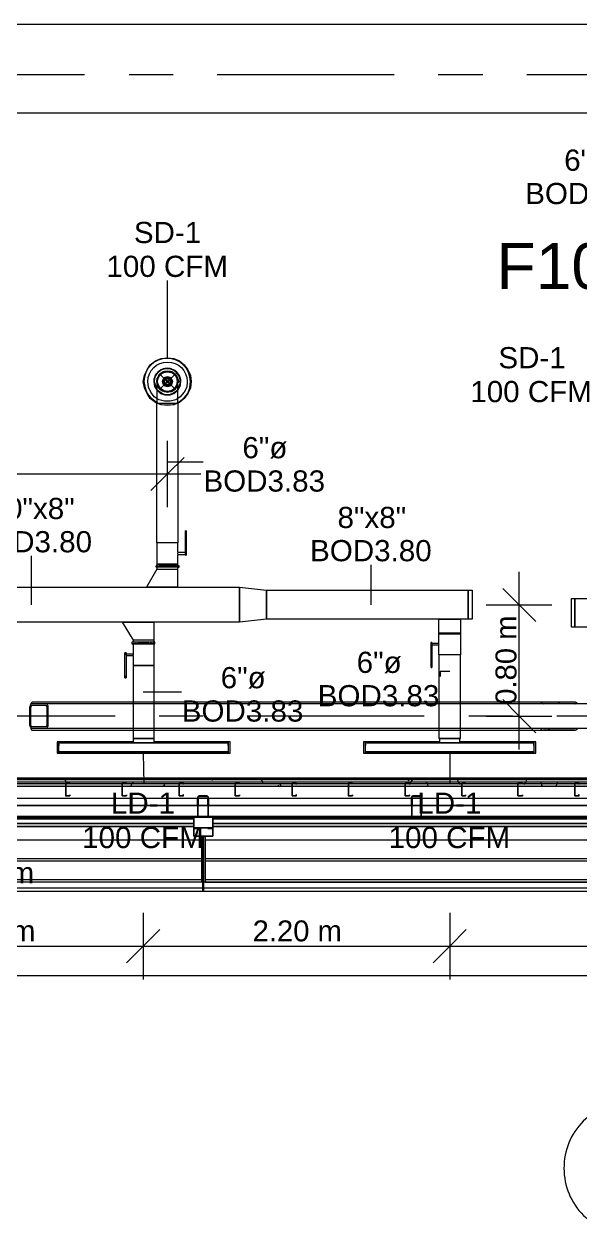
# Model space of a CAD drawing. Header units: metres. Extents: x -2 to 237, y -8 to 52.
# Drawn here: x 35.71 to 39.69, y 5.48 to 14.16 of the extents above; entities that cross this region are included whole.
import ezdxf

# ---------------------------------------------------------------- set-up
doc = ezdxf.new("R2010")
doc.units = ezdxf.units.M
doc.layers.add('HVAC - Ductos', color=5, linetype='Continuous', lineweight=0)
doc.layers.add('PDF_Text', color=7, linetype='Continuous', lineweight=0)
doc.layers.add('PDF_Geometry', color=7, linetype='Continuous', lineweight=0, true_color=0xaaaaaa)
doc.layers.add('PDF_Solid Fills', color=7, linetype='Continuous', lineweight=0, true_color=0xffffff)
doc.styles.add('PDF Arial-BoldMT-Identity-H', font='arial.ttf')
doc.styles.add('PDF Helvetica', font='')
doc.styles.get('PDF Helvetica').set_extended_font_data('Helvetica')

msp = doc.modelspace()

# ---------------------------------------------------------------- hatches: boundary and pattern name
at = {"layer": 'PDF_Solid Fills', "lineweight": 0, "transparency": 33554559}
h = msp.add_hatch(color=256, dxfattribs=at)
h.paths.add_polyline_path([(39.4151, 9.1151), (39.4197, 9.1105), (39.4334, 9.1059), (39.6625, 9.1013), (39.6625, 9.1059), (39.6717, 9.1105), (39.6763, 9.1151)])
h.paths.add_polyline_path([(39.6763, 9.2983), (39.6717, 9.3029), (39.4197, 9.3029), (39.4151, 9.2983), (39.4106, 9.2938), (39.6763, 9.2892)])
h = msp.add_hatch(color=256, dxfattribs=at)
h.paths.add_polyline_path([(12.8691, 8.6982), (12.8691, 8.7165), (12.4614, 8.7165), (12.4614, 8.6982)])
h.paths.add_polyline_path([(58.328, 8.6982), (60.1333, 8.6982), (60.1333, 8.7165), (58.328, 8.7165)])
h.paths.add_polyline_path([(58.3235, 8.6982), (58.3235, 8.7165), (57.5171, 8.7165), (57.5171, 8.6982)])
h.paths.add_polyline_path([(57.5125, 8.6982), (57.5125, 8.7165), (55.4875, 8.7165), (55.4875, 8.6982)])
h.paths.add_polyline_path([(55.4829, 8.6982), (55.4829, 8.7165), (53.4578, 8.7165), (53.4578, 8.6982)])
h.paths.add_polyline_path([(53.4532, 8.6982), (53.4532, 8.7165), (52.6469, 8.7165), (52.6469, 8.6982)])
h.paths.add_polyline_path([(52.6423, 8.6982), (52.6423, 8.7165), (50.6171, 8.7165), (50.6171, 8.6982)])
h.paths.add_polyline_path([(50.6126, 8.6982), (50.6126, 8.7165), (48.5875, 8.7165), (48.5875, 8.6982)])
h.paths.add_polyline_path([(48.583, 8.6982), (48.583, 8.7165), (47.7766, 8.7165), (47.7766, 8.6982)])
h.paths.add_polyline_path([(47.772, 8.6982), (47.772, 8.7165), (45.7469, 8.7165), (45.7469, 8.6982)])
h.paths.add_polyline_path([(45.7423, 8.6982), (45.7423, 8.7165), (42.9063, 8.7165), (42.9063, 8.6982)])
h.paths.add_polyline_path([(42.9017, 8.6982), (42.9017, 8.7165), (40.8767, 8.7165), (40.8767, 8.6982)])
h.paths.add_polyline_path([(40.8721, 8.6982), (40.8721, 8.7165), (38.0361, 8.7165), (38.0361, 8.6982)])
h.paths.add_polyline_path([(38.0315, 8.6982), (38.0315, 8.7165), (36.0064, 8.7165), (36.0064, 8.6982)])
h.paths.add_polyline_path([(36.0018, 8.6982), (36.0018, 8.7165), (35.1954, 8.7165), (35.1954, 8.6982)])
h.paths.add_polyline_path([(35.1908, 8.6982), (35.1908, 8.7165), (33.1658, 8.7165), (33.1658, 8.6982)])
h.paths.add_polyline_path([(33.1612, 8.6982), (33.1612, 8.7165), (31.1361, 8.7165), (31.1361, 8.6982)])
h.paths.add_polyline_path([(31.1315, 8.6982), (31.1315, 8.7165), (30.3252, 8.7165), (30.3252, 8.6982)])
h.paths.add_polyline_path([(30.3206, 8.6982), (30.3206, 8.7165), (28.2955, 8.7165), (28.2955, 8.6982)])
h.paths.add_polyline_path([(28.2909, 8.6982), (28.2909, 8.7165), (26.2659, 8.7165), (26.2659, 8.6982)])
h.paths.add_polyline_path([(26.2613, 8.6982), (26.2613, 8.7165), (25.4549, 8.7165), (25.4549, 8.6982)])
h.paths.add_polyline_path([(25.4503, 8.6982), (25.4503, 8.7165), (23.4252, 8.7165), (23.4252, 8.6982)])
h.paths.add_polyline_path([(23.4206, 8.6982), (23.4206, 8.7165), (20.5846, 8.7165), (20.5846, 8.6982)])
h.paths.add_polyline_path([(20.58, 8.6982), (20.58, 8.7165), (18.555, 8.7165), (18.555, 8.6982)])
h.paths.add_polyline_path([(18.5504, 8.6982), (18.5504, 8.7165), (15.7143, 8.7165), (15.7143, 8.6982)])
h.paths.add_polyline_path([(15.7097, 8.6982), (15.7097, 8.7165), (13.6846, 8.7165), (13.6846, 8.6982)])
h.paths.add_polyline_path([(13.6801, 8.6982), (13.6801, 8.7165), (12.8737, 8.7165), (12.8737, 8.6982)])
h = msp.add_hatch(color=256, dxfattribs=at)
h.paths.add_polyline_path([(37.0235, 8.4783), (37.0235, 8.4828), (36.9548, 8.4828), (37.0229, 8.4783)])
h.paths.add_polyline_path([(37.0281, 8.6203), (37.0235, 8.6203), (37.0235, 8.4828), (37.0281, 8.6196)])
h.paths.add_polyline_path([(37.0189, 8.6249), (37.0189, 8.6295), (36.9593, 8.6295)])
h.paths.add_polyline_path([(36.9548, 8.6203), (36.9502, 8.6203), (36.9502, 8.4874)])
h = msp.add_hatch(color=256, dxfattribs=at)
h.paths.add_polyline_path([(38.5583, 8.4828), (38.5538, 8.4828), (38.5583, 8.4783), (38.5583, 8.4783)])
h.paths.add_polyline_path([(38.4896, 8.6203), (38.485, 8.6203), (38.485, 8.4783), (38.4856, 8.4783), (38.5492, 8.4828), (38.4896, 8.4828)])
h.paths.add_polyline_path([(38.5583, 8.6203), (38.5538, 8.6203), (38.5538, 8.4874), (38.5583, 8.6197)])
h.paths.add_polyline_path([(38.4896, 8.6249), (38.4896, 8.6295), (38.485, 8.6295)])
h.paths.add_polyline_path([(38.5492, 8.6249), (38.5492, 8.6295), (38.4942, 8.6295)])

# ---------------------------------------------------------------- linework, layer by layer
at = {"layer": 'HVAC - Ductos', "lineweight": 0}
for points in [[(31.2644, 14.164), (39.855, 14.164), (39.855, 13.5272), (31.2644, 13.5272)], [(36.6661, 11.6304), (36.657, 11.6029), (36.6616, 11.6212), (36.6707, 11.6396), (36.6799, 11.6533), (36.6982, 11.667), (36.7165, 11.6762), (36.7348, 11.6762), (36.7074, 11.6716), (36.7348, 11.6762), (36.7578, 11.6716), (36.7348, 11.6762), (36.7074, 11.6716), (36.6799, 11.6533)], [(36.799, 11.5754), (36.7852, 11.5526), (36.7624, 11.5342), (36.7348, 11.5296), (36.7074, 11.5342), (36.6844, 11.5526), (36.6707, 11.5754), (36.6616, 11.6029), (36.6707, 11.6304), (36.6844, 11.6533), (36.7074, 11.667), (36.7348, 11.6716), (36.7624, 11.667), (36.7852, 11.6533), (36.799, 11.6304), (36.8036, 11.6029)], [(36.7165, 11.6304), (36.7028, 11.6166), (36.6982, 11.6029), (36.7028, 11.6166), (36.7165, 11.6304), (36.7348, 11.635), (36.7532, 11.6304), (36.7669, 11.6166), (36.7715, 11.6029), (36.7669, 11.5846), (36.7532, 11.5708), (36.7348, 11.5662), (36.7165, 11.5708), (36.7028, 11.5846), (36.6982, 11.6029), (36.7028, 11.5846), (36.7165, 11.5708), (36.7348, 11.5662), (36.7532, 11.5708), (36.7624, 11.5846), (36.7669, 11.6029), (36.7624, 11.6166), (36.7532, 11.6304), (36.7348, 11.635)], [(36.6386, 11.6029), (36.6432, 11.5662), (36.657, 11.5434), (36.6432, 11.5662)], [(36.657, 11.6029), (36.657, 11.5984)], [(36.6616, 11.5388), (36.689, 11.5204), (36.7165, 11.5067), (36.7486, 11.5067), (36.7806, 11.5204), (36.8082, 11.5388), (36.7806, 11.5159), (36.7532, 11.5067), (36.7165, 11.5067), (36.6844, 11.5159), (36.6616, 11.5388), (36.657, 11.5434), (36.6616, 11.5388), (36.657, 11.548)], [(36.8082, 11.548), (36.8082, 11.5388), (36.7806, 11.5204), (36.7486, 11.5067), (36.7165, 11.5067), (36.689, 11.5204), (36.6616, 11.5388), (36.6844, 11.5159), (36.7165, 11.5067), (36.7532, 11.5067), (36.7806, 11.5159), (36.8082, 11.5388), (36.8082, 11.5434), (36.8082, 11.5388)], [(36.7257, 11.6258), (36.7165, 11.6166), (36.7074, 11.6029), (36.712, 11.6166), (36.7257, 11.6258), (36.744, 11.6258), (36.7532, 11.6166), (36.7624, 11.6029), (36.7532, 11.5846), (36.744, 11.5754), (36.7257, 11.5754), (36.712, 11.5846), (36.7074, 11.6029), (36.7165, 11.5846), (36.7257, 11.5754), (36.744, 11.5754), (36.7532, 11.5846), (36.7578, 11.6029), (36.7532, 11.6166), (36.744, 11.6258)], [(36.7486, 11.5846), (36.7348, 11.58), (36.7211, 11.5846), (36.712, 11.6029), (36.7211, 11.6166), (36.7348, 11.6212), (36.7486, 11.6166), (36.7532, 11.6029)], [(36.7303, 11.6075), (36.7303, 11.6029), (36.7303, 11.6075), (36.7394, 11.6075), (36.7394, 11.6029), (36.7348, 11.6075)], [(36.7348, 11.5984), (36.7394, 11.6029), (36.7394, 11.5938), (36.7303, 11.5938), (36.7303, 11.6029), (36.7303, 11.5984)], [(34.8655, 10.1276), (37.2526, 10.1276), (37.2526, 9.8756), (34.8655, 9.8756)], [(37.445, 9.8986), (37.2526, 9.8756), (37.2526, 10.1276), (37.445, 10.1047)], [(37.445, 10.1047), (38.8928, 10.1047), (38.8928, 9.8986), (37.445, 9.8986)], [(38.9203, 10.1047), (38.9203, 9.8986), (38.8928, 9.8986), (38.8928, 10.1047)], [(39.635, 9.839), (39.635, 10.0452), (39.6579, 10.0452), (39.6579, 9.839)], [(43.0667, 9.839), (39.6579, 9.839), (39.6579, 10.0452), (43.0667, 10.0452)], [(38.8378, 9.7932), (38.8332, 9.7932), (38.8241, 9.7932), (38.8149, 9.7932), (38.7965, 9.7932), (38.7783, 9.7932), (38.7599, 9.7932), (38.7416, 9.7932), (38.7233, 9.7932), (38.7049, 9.7932), (38.6958, 9.7932), (38.6866, 9.7932), (38.6821, 9.7932), (38.6866, 9.7932), (38.6821, 9.7932), (38.6866, 9.7932), (38.6958, 9.7932), (38.7049, 9.7932), (38.7233, 9.7932), (38.7416, 9.7932), (38.7599, 9.7932), (38.7783, 9.7932), (38.7965, 9.7932), (38.8149, 9.7932), (38.8241, 9.7932), (38.8332, 9.7932)], [(36.4783, 9.7199), (36.4829, 9.7199), (36.492, 9.7199), (36.5057, 9.7199), (36.5195, 9.7199), (36.5424, 9.7199), (36.5607, 9.7199), (36.5837, 9.7199), (36.6019, 9.7199), (36.6203, 9.7199), (36.6341, 9.7199), (36.6432, 9.7199), (36.6341, 9.7199), (36.6203, 9.7199), (36.6019, 9.7199), (36.5837, 9.7199), (36.5607, 9.7199), (36.5424, 9.7199), (36.5195, 9.7199), (36.5057, 9.7199), (36.492, 9.7199), (36.4829, 9.7199)], [(36.6386, 9.7199), (36.6341, 9.7199), (36.6295, 9.7199), (36.6157, 9.7199), (36.6019, 9.7199), (36.5837, 9.7199), (36.5607, 9.7199), (36.5424, 9.7199), (36.5241, 9.7199), (36.5103, 9.7199), (36.4966, 9.7199), (36.4875, 9.7199), (36.4966, 9.7199), (36.5103, 9.7199), (36.5241, 9.7199), (36.5424, 9.7199), (36.5607, 9.7199), (36.5837, 9.7199), (36.6019, 9.7199), (36.6157, 9.7199), (36.6295, 9.7199), (36.6341, 9.7199), (36.6386, 9.7199), (36.6341, 9.7199), (36.6295, 9.7199), (36.6157, 9.7199), (36.6019, 9.7199), (36.5837, 9.7199), (36.5607, 9.7199), (36.5424, 9.7199), (36.5241, 9.7199), (36.5103, 9.7199), (36.4966, 9.7199), (36.4875, 9.7199), (36.4966, 9.7199), (36.5103, 9.7199), (36.5241, 9.7199), (36.5424, 9.7199), (36.5607, 9.7199), (36.5837, 9.7199), (36.6019, 9.7199), (36.6157, 9.7199), (36.6295, 9.7199), (36.6341, 9.7199)], [(36.6386, 9.7199), (36.6341, 9.7199), (36.6295, 9.7199), (36.6157, 9.7199), (36.6019, 9.7199), (36.5837, 9.7199), (36.5607, 9.7199), (36.5424, 9.7199), (36.5241, 9.7199), (36.5103, 9.7199), (36.4966, 9.7199), (36.4875, 9.7199), (36.4966, 9.7199), (36.5103, 9.7199), (36.5241, 9.7199), (36.5424, 9.7199), (36.5607, 9.7199), (36.5837, 9.7199), (36.6019, 9.7199), (36.6157, 9.7199), (36.6295, 9.7199), (36.6341, 9.7199)], [(36.4875, 9.0097), (36.492, 9.0097), (36.4966, 9.0097), (36.5103, 9.0097), (36.5241, 9.0097), (36.5424, 9.0097), (36.5607, 9.0097), (36.5837, 9.0097), (36.5974, 9.0097), (36.6157, 9.0097), (36.6249, 9.0097), (36.6341, 9.0097), (36.6386, 9.0097), (36.6386, 9.0418), (36.6341, 9.0418), (36.6249, 9.0418), (36.6157, 9.0418), (36.5974, 9.0418), (36.5837, 9.0418), (36.5607, 9.0418), (36.5424, 9.0418), (36.5241, 9.0418), (36.5103, 9.0418), (36.4966, 9.0418), (36.492, 9.0418), (36.4875, 9.0418), (36.4966, 9.0418), (36.5103, 9.0418), (36.5241, 9.0418), (36.5424, 9.0418), (36.5607, 9.0418), (36.5837, 9.0418), (36.6019, 9.0418), (36.6157, 9.0418), (36.6295, 9.0418), (36.6341, 9.0418), (36.6386, 9.0418), (36.6386, 9.5641), (36.6341, 9.5641), (36.6295, 9.5641), (36.6157, 9.5641), (36.6019, 9.5641), (36.5837, 9.5641), (36.5607, 9.5641), (36.5424, 9.5641), (36.5241, 9.5641), (36.5103, 9.5641), (36.4966, 9.5641), (36.4875, 9.5641), (36.4875, 9.0418)], [(38.6866, 9.0097), (38.6958, 9.0097), (38.7049, 9.0097), (38.7233, 9.0097), (38.7416, 9.0097), (38.7599, 9.0097), (38.7783, 9.0097), (38.7965, 9.0097), (38.8149, 9.0097), (38.8241, 9.0097), (38.8332, 9.0097), (38.8332, 9.0418), (38.8241, 9.0418), (38.8149, 9.0418), (38.7965, 9.0418), (38.7783, 9.0418), (38.7599, 9.0418), (38.7416, 9.0418), (38.7233, 9.0418), (38.7049, 9.0418), (38.6958, 9.0418), (38.6866, 9.0418)], [(35.9422, 8.9364), (35.956, 8.9364), (35.956, 9.0189), (35.9422, 9.0189)], [(35.956, 9.0097), (37.1701, 9.0097), (35.956, 9.0097), (37.1701, 9.0097), (37.1701, 8.9456), (35.956, 8.9456)], [(35.956, 9.0006), (35.956, 8.996), (35.956, 8.9914), (35.956, 8.996)], [(37.1839, 8.9364), (37.1839, 9.0189), (37.1701, 9.0189), (37.1701, 8.9364)], [(37.1701, 8.9914), (37.1701, 8.996), (37.1701, 9.0006), (37.1701, 8.996)], [(38.1414, 8.9364), (38.1551, 8.9364), (38.1551, 9.0189), (38.1414, 9.0189)], [(38.1551, 9.0097), (39.3647, 9.0097), (38.1551, 9.0097), (39.3647, 9.0097), (39.3647, 8.9456), (38.1551, 8.9456)], [(38.1551, 9.0006), (38.1551, 8.996), (38.1551, 8.9914), (38.1551, 8.996)], [(39.3784, 8.9364), (39.3784, 9.0189), (39.3647, 9.0189), (39.3647, 8.9364)], [(39.3647, 8.9914), (39.3647, 8.996), (39.3647, 9.0006), (39.3647, 8.996)]]:
    msp.add_lwpolyline(points, close=True, dxfattribs=at)
for points in [[(36.7348, 11.7724), (36.7348, 12.3268)], [(36.657, 11.5984), (36.657, 11.5938), (36.657, 11.5754), (36.657, 11.548), (36.657, 11.5113), (36.657, 11.4655), (36.657, 11.4472), (36.6478, 11.4518), (36.6111, 11.4792), (36.5883, 11.5159), (36.5699, 11.5571), (36.5607, 11.6029), (36.5699, 11.6442), (36.5883, 11.6854), (36.6111, 11.7221), (36.6478, 11.7495), (36.689, 11.7679), (36.7348, 11.7724), (36.7806, 11.7679), (36.8219, 11.7495), (36.854, 11.7221), (36.8814, 11.6854), (36.8998, 11.6442), (36.9044, 11.6029), (36.8998, 11.5571), (36.8814, 11.5159), (36.854, 11.4792), (36.8219, 11.4518), (36.8082, 11.4472), (36.8082, 11.493), (36.8082, 11.5342), (36.8082, 11.5662), (36.8082, 11.5892), (36.8082, 11.5984)], [(36.8082, 11.5984), (36.8036, 11.5708), (36.8082, 11.6029), (36.8036, 11.6212), (36.799, 11.6396), (36.7852, 11.6533), (36.7715, 11.667), (36.7532, 11.6716), (36.7348, 11.6762), (36.7165, 11.6716), (36.6982, 11.667), (36.6844, 11.6533), (36.6707, 11.6396), (36.6616, 11.6212), (36.6616, 11.6029), (36.6616, 11.58), (36.6707, 11.5662), (36.6844, 11.548), (36.7028, 11.5342), (36.7074, 11.5296), (36.6799, 11.548), (36.6661, 11.5708), (36.657, 11.5984)], [(36.799, 11.5708), (36.7852, 11.548), (36.7669, 11.5342), (36.7624, 11.5296), (36.7898, 11.548), (36.7624, 11.5296), (36.7348, 11.525), (36.7074, 11.5296), (36.6799, 11.548), (36.6661, 11.5708), (36.657, 11.6029), (36.6616, 11.6258), (36.6661, 11.6304), (36.6844, 11.6533), (36.7028, 11.667)], [(36.8036, 11.635), (36.7898, 11.6533), (36.7669, 11.6716), (36.7624, 11.6716), (36.7348, 11.6762), (36.7532, 11.6762), (36.7715, 11.667), (36.7898, 11.6533), (36.799, 11.6396), (36.8082, 11.6212), (36.8082, 11.6029), (36.8036, 11.58), (36.799, 11.5662), (36.7852, 11.548), (36.7715, 11.5388), (36.7532, 11.5296), (36.7348, 11.5296), (36.7165, 11.5296), (36.6982, 11.5388), (36.6844, 11.548), (36.6661, 11.5708), (36.6616, 11.5754)], [(36.6661, 11.6304), (36.6616, 11.6258), (36.6661, 11.6304), (36.6707, 11.6396), (36.6799, 11.6533), (36.6982, 11.667), (36.7028, 11.6716), (36.7074, 11.6716), (36.7165, 11.6762), (36.7348, 11.6762), (36.7532, 11.6762), (36.7624, 11.6716), (36.7669, 11.6716)], [(36.7074, 11.6716), (36.7028, 11.6716), (36.6799, 11.6533), (36.6661, 11.6304)], [(36.6707, 11.6396), (36.6707, 11.6396)], [(36.7028, 11.6716), (36.7074, 11.6716)], [(36.8036, 11.6304), (36.7898, 11.6533), (36.7624, 11.6716)], [(36.7624, 11.6716), (36.7669, 11.6716), (36.7715, 11.667), (36.7898, 11.6533), (36.799, 11.6396), (36.8036, 11.6304)], [(36.7669, 11.667), (36.7852, 11.6533), (36.799, 11.635)], [(36.7715, 11.667), (36.7715, 11.667)], [(36.799, 11.6396), (36.799, 11.6396)], [(36.8036, 11.6258), (36.8036, 11.6304), (36.8036, 11.635), (36.8036, 11.6304), (36.8036, 11.6258), (36.8082, 11.6212), (36.8128, 11.6029), (36.8082, 11.5938)], [(36.6616, 11.6258), (36.6616, 11.6212), (36.657, 11.6029), (36.657, 11.5938)], [(36.657, 11.5938), (36.6616, 11.58), (36.6707, 11.5617), (36.6799, 11.548), (36.6982, 11.5342), (36.7165, 11.5296), (36.7348, 11.525), (36.7532, 11.5296), (36.7715, 11.5342), (36.7898, 11.548), (36.799, 11.5617), (36.8082, 11.58), (36.8082, 11.5938)], [(36.6661, 11.5754), (36.6616, 11.6029), (36.6661, 11.6258)], [(36.6661, 11.6304), (36.6661, 11.6304)], [(36.6661, 11.5708), (36.6661, 11.5708)], [(36.8036, 11.6258), (36.8082, 11.6029), (36.8036, 11.6304), (36.8036, 11.6258), (36.8082, 11.6029), (36.8036, 11.5754), (36.8036, 11.5708), (36.7898, 11.548), (36.8036, 11.5708)], [(36.8036, 11.5708), (36.8036, 11.5708)], [(36.8082, 11.5984), (36.8082, 11.6029), (36.8082, 11.5984)], [(36.8082, 11.4792), (36.7944, 11.47), (36.7532, 11.4609), (36.712, 11.4609), (36.6753, 11.47), (36.657, 11.4792)], [(36.7578, 11.5342), (36.7348, 11.5296), (36.7074, 11.5342)], [(36.7074, 11.5296), (36.7074, 11.5296)], [(36.7624, 11.5296), (36.7348, 11.525), (36.7074, 11.5296)], [(36.7624, 11.5296), (36.7624, 11.5296)], [(36.657, 11.4518), (36.689, 11.438), (36.7348, 11.4334), (36.7761, 11.438), (36.8082, 11.4518)], [(36.8082, 11.4472), (36.7806, 11.4334), (36.7348, 11.4288), (36.689, 11.4334), (36.657, 11.4472)], [(36.8631, 10.375), (36.8082, 10.375), (36.8082, 10.4438), (36.799, 10.4438), (36.7898, 10.4438), (36.7715, 10.4438), (36.7532, 10.4438), (36.7348, 10.4438), (36.7165, 10.4438), (36.6982, 10.4438), (36.6799, 10.4438), (36.6707, 10.4438), (36.6616, 10.4438), (36.657, 10.4438), (36.657, 11.4472), (36.6616, 11.4472), (36.6707, 11.4472), (36.6799, 11.4472), (36.6982, 11.4472), (36.7165, 11.4472), (36.7348, 11.4472), (36.7532, 11.4472), (36.7715, 11.4472), (36.7898, 11.4472), (36.799, 11.4472), (36.8082, 11.4472), (36.8082, 10.4438), (36.799, 10.4438), (36.7898, 10.4438), (36.7715, 10.4438), (36.7532, 10.4438), (36.7348, 10.4438), (36.7165, 10.4438), (36.6982, 10.4438), (36.6799, 10.4438), (36.6707, 10.4438), (36.6616, 10.4438), (36.657, 10.4438), (36.657, 10.2925), (36.6616, 10.2925), (36.6707, 10.2925), (36.6799, 10.2925), (36.6982, 10.2925), (36.7165, 10.2925), (36.7348, 10.2925), (36.7532, 10.2925), (36.7715, 10.2925), (36.7898, 10.2925), (36.799, 10.2925), (36.8082, 10.2925), (36.8082, 10.3613), (36.8631, 10.3613), (36.8631, 10.3659), (36.8631, 10.3613), (36.8631, 10.3568), (36.8631, 10.3613), (36.8631, 10.3659), (36.8631, 10.5216), (36.8631, 10.5262), (36.8631, 10.5308), (36.8631, 10.5262), (36.8631, 10.5216)], [(36.657, 11.4472), (36.6616, 11.4472), (36.6707, 11.4472), (36.6799, 11.4472), (36.6982, 11.4472), (36.7165, 11.4472), (36.7348, 11.4472), (36.7532, 11.4472), (36.7715, 11.4472), (36.7898, 11.4472), (36.799, 11.4472), (36.8082, 11.4472)], [(36.7348, 10.7003), (36.7348, 10.9386), (36.7348, 11.1769)], [(36.854, 11.0577), (36.7348, 10.9386), (36.6157, 10.8195)], [(36.7348, 11.0256), (36.9914, 11.0256)], [(21.5238, 10.9386), (28.4101, 10.9386), (30.8566, 10.9386), (31.5026, 10.9386), (32.057, 10.9386), (36.9731, 10.9386)], [(36.8631, 10.5308), (36.8631, 10.5308)], [(36.8677, 10.5308), (36.8631, 10.5308)], [(36.8677, 10.5308), (36.8677, 10.5308)], [(36.8677, 10.5216), (36.8677, 10.5262), (36.8677, 10.5308), (36.8677, 10.5262), (36.8677, 10.5216), (36.8677, 10.3659), (36.8677, 10.3613), (36.8677, 10.3568), (36.8677, 10.3613), (36.8677, 10.3659)], [(35.759, 9.9994), (35.759, 10.3522)], [(36.8082, 10.375), (36.8082, 10.375)], [(36.8082, 10.375), (36.8082, 10.375)], [(36.8082, 10.3659), (36.8082, 10.3705)], [(36.8082, 10.3613), (36.8082, 10.3613)], [(36.8082, 10.3613), (36.8082, 10.3613)], [(36.8082, 10.3613), (36.8082, 10.3613)], [(36.8082, 10.3613), (36.8082, 10.3613)], [(36.8631, 10.3613), (36.8631, 10.3613)], [(36.8631, 10.3568), (36.8631, 10.3568)], [(36.8631, 10.3568), (36.8677, 10.3568)], [(36.8677, 10.3568), (36.8677, 10.3568)], [(36.657, 10.2559), (36.5837, 10.1276), (36.5883, 10.1276), (36.6065, 10.1276), (36.6295, 10.1276), (36.657, 10.1276), (36.7348, 10.1276), (36.7624, 10.1276), (36.7898, 10.1276), (36.8036, 10.1276), (36.8082, 10.1276), (36.8082, 10.2559)], [(36.657, 10.2697), (36.6524, 10.2697), (36.6524, 10.2788), (36.657, 10.2788), (36.6616, 10.2788), (36.6753, 10.2788), (36.6936, 10.2788), (36.712, 10.2788), (36.7348, 10.2788), (36.7578, 10.2788), (36.7761, 10.2788), (36.7944, 10.2788), (36.8036, 10.2788), (36.8128, 10.2788), (36.8173, 10.2788), (36.8128, 10.2788), (36.8082, 10.2788), (36.8082, 10.2925), (36.799, 10.2925), (36.7898, 10.2925), (36.7715, 10.2925), (36.7532, 10.2925), (36.7348, 10.2925), (36.7165, 10.2925), (36.6982, 10.2925), (36.6799, 10.2925), (36.6707, 10.2925), (36.6616, 10.2925), (36.657, 10.2925), (36.657, 10.2788), (36.6616, 10.2788), (36.6707, 10.2788)], [(36.657, 10.2788), (36.6524, 10.2788)], [(36.6707, 10.2697), (36.6616, 10.2697), (36.657, 10.2697), (36.657, 10.2559), (36.6616, 10.2559), (36.6707, 10.2559), (36.6799, 10.2559), (36.6982, 10.2559), (36.7165, 10.2559), (36.7348, 10.2559), (36.7532, 10.2559), (36.7715, 10.2559), (36.7898, 10.2559), (36.799, 10.2559), (36.8082, 10.2559), (36.8082, 10.2697), (36.8128, 10.2697), (36.8173, 10.2697), (36.8128, 10.2697), (36.8036, 10.2697), (36.7944, 10.2697), (36.7761, 10.2697), (36.7578, 10.2697), (36.7348, 10.2697), (36.712, 10.2697), (36.6936, 10.2697), (36.6753, 10.2697), (36.6616, 10.2697), (36.657, 10.2697), (36.6524, 10.2697)], [(36.7944, 10.2788), (36.7898, 10.2788), (36.7715, 10.2788), (36.7532, 10.2788), (36.7348, 10.2788), (36.7165, 10.2788), (36.6982, 10.2788), (36.6799, 10.2788), (36.6753, 10.2788)], [(36.6799, 10.2697), (36.6753, 10.2697)], [(36.7761, 10.2697), (36.7715, 10.2697), (36.7532, 10.2697), (36.7348, 10.2697), (36.7165, 10.2697), (36.6982, 10.2697), (36.6936, 10.2697)], [(36.7028, 10.2559), (36.7074, 10.2559)], [(36.7624, 10.2559), (36.7669, 10.2559)], [(36.7944, 10.2697), (36.7898, 10.2697)], [(36.8036, 10.2788), (36.799, 10.2788)], [(36.8036, 10.2697), (36.799, 10.2697)], [(36.8082, 10.2788), (36.8082, 10.2788)], [(36.8082, 10.2697), (36.8082, 10.2697)], [(36.8173, 10.2697), (36.8173, 10.2788)], [(38.1964, 9.9994), (38.1964, 10.288)], [(39.2593, 8.9639), (39.2593, 10.2376)], [(36.8082, 10.1276), (36.8036, 10.1276), (36.7898, 10.1276), (36.7624, 10.1276), (36.7348, 10.1276), (36.657, 10.1276), (36.6295, 10.1276), (36.6065, 10.1276), (36.5883, 10.1276), (36.5837, 10.1276)], [(39.1402, 10.1185), (39.2593, 9.9994), (39.3784, 9.8802)], [(39.0211, 9.9994), (39.2593, 9.9994), (39.493, 9.9994)], [(38.6317, 9.7153), (38.6317, 9.7199), (38.6317, 9.7245), (38.6821, 9.7245), (38.6821, 9.7932), (38.6821, 9.7978), (38.6821, 9.8986), (38.6866, 9.8986), (38.6958, 9.8986), (38.7049, 9.8986), (38.7233, 9.8986), (38.7416, 9.8986), (38.7599, 9.8986), (38.7783, 9.8986), (38.7965, 9.8986), (38.8149, 9.8986), (38.8241, 9.8986), (38.8332, 9.8986), (38.8378, 9.8986), (38.8378, 9.7978), (38.8332, 9.7978), (38.8241, 9.7978), (38.8149, 9.7978), (38.7965, 9.7978), (38.7783, 9.7978), (38.7599, 9.7978), (38.7416, 9.7978), (38.7233, 9.7978), (38.7049, 9.7978), (38.6958, 9.7978), (38.6866, 9.7978), (38.6821, 9.7978), (38.6866, 9.7978), (38.6821, 9.7978), (38.6866, 9.7978), (38.6958, 9.7978), (38.7049, 9.7978), (38.7233, 9.7978), (38.7416, 9.7978), (38.7599, 9.7978), (38.7783, 9.7978), (38.7965, 9.7978), (38.8149, 9.7978), (38.8241, 9.7978), (38.8332, 9.7978), (38.8378, 9.7978), (38.8332, 9.7978), (38.8378, 9.7978), (38.8378, 9.7932), (38.8332, 9.7932), (38.8378, 9.7932), (38.8378, 9.642), (38.8332, 9.642), (38.8241, 9.642), (38.8149, 9.642), (38.7965, 9.642), (38.7783, 9.642), (38.7599, 9.642), (38.7416, 9.642), (38.7233, 9.642), (38.7049, 9.642), (38.6958, 9.642), (38.6866, 9.642), (38.6821, 9.642), (38.6821, 9.0418), (38.6866, 9.0418), (38.6958, 9.0418), (38.7049, 9.0418), (38.7233, 9.0418), (38.7416, 9.0418), (38.7599, 9.0418), (38.7783, 9.0418), (38.7965, 9.0418), (38.8149, 9.0418), (38.8241, 9.0418), (38.8332, 9.0418), (38.8378, 9.0418), (38.8378, 9.642), (38.8332, 9.642), (38.8241, 9.642), (38.8149, 9.642), (38.7965, 9.642), (38.7783, 9.642), (38.7599, 9.642), (38.7416, 9.642), (38.7233, 9.642), (38.7049, 9.642), (38.6958, 9.642), (38.6866, 9.642), (38.6821, 9.642), (38.6821, 9.7107), (38.6317, 9.7107)], [(36.6386, 9.7473), (36.6386, 9.8756), (36.6341, 9.8756), (36.6157, 9.8756), (36.5928, 9.8756), (36.5607, 9.8756), (36.4875, 9.8756), (36.4554, 9.8756), (36.4325, 9.8756), (36.4141, 9.8756), (36.4095, 9.8756), (36.4875, 9.7473)], [(36.4095, 9.8756), (36.4141, 9.8756), (36.4325, 9.8756), (36.4554, 9.8756), (36.4875, 9.8756), (36.5607, 9.8756), (36.5928, 9.8756), (36.6157, 9.8756), (36.6341, 9.8756), (36.6386, 9.8756)], [(36.6295, 9.7336), (36.6341, 9.7336), (36.6386, 9.7336), (36.6386, 9.7473), (36.6341, 9.7473), (36.6295, 9.7473), (36.6157, 9.7473), (36.6019, 9.7473), (36.5837, 9.7473), (36.5607, 9.7473), (36.5424, 9.7473), (36.5241, 9.7473), (36.5103, 9.7473), (36.4966, 9.7473), (36.4875, 9.7473), (36.4875, 9.7336), (36.4829, 9.7336), (36.4783, 9.7336)], [(36.6386, 9.7336), (36.6432, 9.7336), (36.6341, 9.7336), (36.6203, 9.7336), (36.6019, 9.7336), (36.5837, 9.7336), (36.5607, 9.7336), (36.5424, 9.7336), (36.5195, 9.7336), (36.5057, 9.7336), (36.492, 9.7336), (36.4829, 9.7336), (36.4783, 9.7336), (36.4783, 9.7199)], [(36.4875, 9.7336), (36.4875, 9.7336)], [(36.492, 9.7336), (36.4966, 9.7336)], [(36.5057, 9.7336), (36.5103, 9.7336)], [(36.5195, 9.7336), (36.5241, 9.7336), (36.5424, 9.7336), (36.5607, 9.7336), (36.5837, 9.7336), (36.6019, 9.7336)], [(36.5379, 9.7473), (36.5333, 9.7473), (36.5287, 9.7473)], [(36.5928, 9.7473), (36.5883, 9.7473)], [(36.6111, 9.7336), (36.6157, 9.7336), (36.6203, 9.7336)], [(36.6432, 9.7199), (36.6432, 9.7336)], [(38.6271, 9.7291), (38.6271, 9.7291)], [(38.6317, 9.7291), (38.6271, 9.7291)], [(38.6271, 9.5641), (38.6271, 9.5595), (38.6271, 9.5549), (38.6271, 9.5503), (38.6271, 9.5549), (38.6271, 9.5595), (38.6271, 9.5641), (38.6271, 9.7153), (38.6271, 9.7199), (38.6271, 9.7245), (38.6271, 9.7291), (38.6271, 9.7245), (38.6271, 9.7199), (38.6271, 9.7153)], [(38.6317, 9.7291), (38.6317, 9.7291)], [(38.6317, 9.7199), (38.6317, 9.7245), (38.6317, 9.7291), (38.6317, 9.7245), (38.6317, 9.7199), (38.6317, 9.7153), (38.6317, 9.5641), (38.6317, 9.5595), (38.6317, 9.5549), (38.6317, 9.5503), (38.6317, 9.5549), (38.6317, 9.5595), (38.6317, 9.5641)], [(38.6317, 9.7245), (38.6317, 9.7245)], [(38.6821, 9.7245), (38.6821, 9.7245)], [(38.6821, 9.7245), (38.6821, 9.7245)], [(38.6821, 9.7245), (38.6821, 9.7245)], [(38.6821, 9.7245), (38.6821, 9.7245)], [(36.4279, 9.6557), (36.4279, 9.6557)], [(36.4371, 9.6557), (36.4279, 9.6557)], [(36.4279, 9.4908), (36.4279, 9.4862), (36.4279, 9.4816), (36.4279, 9.477), (36.4279, 9.4816), (36.4279, 9.4862), (36.4279, 9.4908), (36.4279, 9.642), (36.4279, 9.6465), (36.4279, 9.6511), (36.4279, 9.6557), (36.4279, 9.6511), (36.4279, 9.6465), (36.4279, 9.642)], [(36.4875, 9.7199), (36.4875, 9.6465), (36.4371, 9.6465), (36.4371, 9.642)], [(36.4371, 9.6374), (36.4875, 9.6374), (36.4875, 9.5641), (36.4966, 9.5641), (36.5103, 9.5641), (36.5241, 9.5641), (36.5424, 9.5641), (36.5607, 9.5641), (36.5837, 9.5641), (36.6019, 9.5641), (36.6157, 9.5641), (36.6295, 9.5641), (36.6341, 9.5641), (36.6386, 9.5641), (36.6386, 9.7199)], [(36.4371, 9.6557), (36.4371, 9.6557)], [(36.4371, 9.6465), (36.4371, 9.6511), (36.4371, 9.6557), (36.4371, 9.6511), (36.4371, 9.6465), (36.4371, 9.642), (36.4371, 9.4908), (36.4371, 9.4862), (36.4371, 9.4816), (36.4371, 9.477), (36.4371, 9.4816), (36.4371, 9.4862), (36.4371, 9.4908)], [(36.4371, 9.6465), (36.4371, 9.6465)], [(36.4875, 9.7199), (36.4875, 9.7199)], [(36.4875, 9.6465), (36.4875, 9.6465)], [(36.4875, 9.6465), (36.4875, 9.6465)], [(36.4875, 9.6465), (36.4875, 9.642)], [(36.4875, 9.6465), (36.4875, 9.6465)], [(36.4875, 9.6374), (36.4875, 9.6374)], [(36.4875, 9.6374), (36.4875, 9.6374)], [(36.6386, 9.7199), (36.6386, 9.7199)], [(38.6821, 9.7199), (38.6821, 9.7153)], [(38.6821, 9.7107), (38.6821, 9.7107)], [(38.6821, 9.7107), (38.6821, 9.7107)], [(38.6271, 9.5503), (38.6271, 9.5549), (38.6271, 9.5503)], [(38.6271, 9.5503), (38.6317, 9.5503)], [(38.6317, 9.5503), (38.6317, 9.5549), (38.6317, 9.5503)], [(36.4279, 9.477), (36.4279, 9.477)], [(36.4279, 9.477), (36.4371, 9.477)], [(36.4371, 9.477), (36.4371, 9.477)], [(38.7599, 9.5229), (38.6912, 9.5229), (38.6912, 9.4862)], [(36.5607, 9.3762), (36.8356, 9.3762)], [(39.1402, 9.3213), (39.2593, 9.2021), (39.3784, 9.0831)], [(39.0211, 9.2021), (39.2593, 9.2021), (39.493, 9.2021)], [(36.6341, 9.0418), (36.6386, 9.0418)], [(38.8332, 9.0418), (38.8378, 9.0418)], [(35.956, 8.996), (35.956, 9.0189), (35.956, 9.0143), (36.4875, 9.0143)], [(36.4875, 9.0189), (35.956, 9.0189)], [(37.1701, 8.9639), (37.1701, 8.9593), (37.1701, 8.9547), (37.1701, 8.9364), (37.1701, 8.941), (35.956, 8.941), (35.956, 8.9364), (35.956, 8.9547), (35.956, 8.9593), (35.956, 8.9639)], [(35.956, 8.9502), (35.956, 8.9547), (35.956, 8.9593)], [(37.1701, 8.996), (37.1701, 9.0189), (37.1701, 9.0143), (36.6341, 9.0143)], [(37.1701, 9.0189), (36.6386, 9.0189)], [(37.1701, 8.9593), (37.1701, 8.9547), (37.1701, 8.9502)], [(38.1551, 8.996), (38.1551, 9.0189), (38.1551, 9.0143), (38.6866, 9.0143)], [(38.6866, 9.0189), (38.1551, 9.0189)], [(39.3647, 8.9639), (39.3647, 8.9593), (39.3647, 8.9547), (39.3647, 8.9364), (39.3647, 8.941), (38.1551, 8.941), (38.1551, 8.9364), (38.1551, 8.9547), (38.1551, 8.9593), (38.1551, 8.9639)], [(38.1551, 8.9502), (38.1551, 8.9547), (38.1551, 8.9593)], [(39.3647, 8.996), (39.3647, 9.0189), (39.3647, 9.0143), (38.8332, 9.0143)], [(39.3647, 9.0189), (38.8332, 9.0189)], [(39.3647, 8.9593), (39.3647, 8.9547), (39.3647, 8.9502)], [(35.956, 8.9364), (37.1701, 8.9364)], [(36.5607, 8.9364), (36.5653, 8.7165)], [(38.1551, 8.9364), (39.3647, 8.9364)], [(38.7599, 8.9364), (38.7599, 8.7165)]]:
    msp.add_lwpolyline(points, dxfattribs=at)
for points in [[(36.8082, 11.4518), (36.8173, 11.4564), (36.854, 11.4838), (36.8814, 11.5159), (36.8952, 11.5571), (36.8998, 11.6029, 0.986385), (36.5653, 11.6029), (36.5745, 11.5571), (36.5883, 11.5159), (36.6157, 11.4838), (36.6524, 11.4564), (36.657, 11.4518)], [(36.657, 11.4792), (36.6386, 11.493), (36.6157, 11.525), (36.5974, 11.5617), (36.5928, 11.6029, -0.976093), (36.8768, 11.6029), (36.8723, 11.5617), (36.854, 11.525), (36.8265, 11.493), (36.8082, 11.4792)]]:
    msp.add_lwpolyline(points, format="xyb", dxfattribs=at)
msp.add_lwpolyline([(36.8082, 11.5434), (36.8265, 11.5662), (36.8311, 11.6029, 0.970384), (36.6386, 11.6029), (36.6478, 11.5708), (36.657, 11.548, -1.368582), (36.8265, 11.6029), (36.8219, 11.5708), (36.8082, 11.548, 1.368423), (36.6386, 11.6029, -1.393344)], format="xyb", close=True, dxfattribs=at)
at = {"layer": 'HVAC - Ductos', "color": 252, "lineweight": 0, "true_color": 0x939598}
for points in [[(7.6277, 7.9697), (12.466, 7.9697), (30.8566, 7.9697), (40.0566, 7.9697), (49.2518, 7.9697), (58.6855, 7.9697)], [(36.5607, 7.791), (36.5607, 7.5527), (36.5607, 7.3145)], [(38.7599, 7.791), (38.7599, 7.5527), (38.7599, 7.3145)], [(36.6799, 7.6719), (36.5607, 7.5527), (36.4416, 7.4337)], [(38.879, 7.6719), (38.7599, 7.5527), (38.6408, 7.4337)], [(27.3654, 7.5527), (29.5646, 7.5527), (30.8566, 7.5527), (32.1715, 7.5527), (34.3661, 7.5527), (36.5607, 7.5527), (38.7599, 7.5527), (41.2478, 7.5527), (43.5661, 7.5527), (45.7607, 7.5527), (47.9553, 7.5527), (49.2518, 7.5527), (50.5622, 7.5527), (52.7614, 7.5527), (54.8827, 7.5527), (57.2834, 7.5527), (58.6855, 7.5527)], [(7.6277, 7.342), (58.6855, 7.342)]]:
    msp.add_lwpolyline(points, dxfattribs=at)
at = {"layer": 'PDF_Geometry', "lineweight": 0}
for points in [[(36.1392, 13.8021), (34.8701, 13.8021)], [(36.7761, 13.8021), (36.4599, 13.8021)], [(38.3614, 13.8021), (37.0922, 13.8021)], [(38.9982, 13.8021), (38.6775, 13.8021)], [(40.5834, 13.8021), (39.3143, 13.8021)], [(39.438, 9.3029), (35.7681, 9.3029), (35.7636, 9.3029), (35.759, 9.2983), (35.7544, 9.2938), (35.7544, 9.2846)], [(35.8598, 9.1151), (39.9466, 9.1151), (39.9512, 9.1151), (39.9558, 9.1151), (39.9604, 9.1197), (39.9604, 9.1243), (39.9649, 9.1289), (39.9649, 9.138), (39.9649, 9.2663), (39.9649, 9.2755), (39.9604, 9.28), (39.9604, 9.2846), (39.9558, 9.2892), (39.9512, 9.2892), (39.9466, 9.2892), (35.8598, 9.2892)], [(39.6763, 9.2892), (39.6763, 9.2938), (39.6717, 9.2983), (39.6625, 9.3029), (39.6579, 9.3029), (39.6488, 9.3029), (39.438, 9.3029), (39.4334, 9.3029), (39.4243, 9.3029), (39.4197, 9.2983), (39.4151, 9.2938), (39.4106, 9.2892)], [(39.4334, 9.2892), (39.438, 9.2938), (39.6488, 9.2938), (39.6533, 9.2892)], [(39.5388, 9.2938), (39.548, 9.3029)], [(39.6579, 9.2892), (39.6671, 9.2983)], [(36.3592, 9.2021), (35.0855, 9.2021)], [(35.7544, 9.1197), (35.7544, 9.1105), (35.759, 9.1059), (35.759, 9.1013), (35.7636, 9.1013), (35.7681, 9.1013), (39.438, 9.1013)], [(36.9914, 9.2021), (36.6753, 9.2021)], [(38.5767, 9.2021), (37.3076, 9.2021)], [(39.2135, 9.2021), (38.8974, 9.2021)], [(40.7987, 9.2021), (39.5296, 9.2021)], [(39.4106, 9.1151), (39.4151, 9.1105), (39.4197, 9.1059), (39.4243, 9.1013), (39.4334, 9.1013), (39.438, 9.1013), (39.6488, 9.1013), (39.6579, 9.1013), (39.6625, 9.1013), (39.6717, 9.1059), (39.6763, 9.1105), (39.6763, 9.1151)], [(39.6579, 9.1151), (39.6533, 9.1105), (39.6488, 9.1105), (39.438, 9.1105), (39.4334, 9.1105), (39.4334, 9.1151)], [(39.4701, 9.1013), (39.4792, 9.1105)], [(60.1333, 8.6111), (12.4614, 8.6111), (12.4614, 8.7485), (60.1333, 8.7485)], [(12.4614, 8.7302), (60.1333, 8.7302)], [(30.9574, 8.7485), (39.9512, 8.7485)], [(39.9512, 8.7485), (30.9574, 8.7485)], [(30.9574, 8.7485), (39.9512, 8.7485)], [(39.9512, 8.7485), (30.9574, 8.7485)], [(30.9574, 8.7485), (39.9512, 8.7485)], [(39.9512, 8.7485), (30.9574, 8.7485)], [(30.9574, 8.7485), (39.9512, 8.7485)], [(39.9512, 8.7485), (30.9574, 8.7485)], [(30.9574, 8.7485), (39.9512, 8.7485)], [(39.9512, 8.7485), (30.9574, 8.7485)], [(36.0018, 8.7165), (35.5986, 8.7165), (35.1954, 8.7165)], [(38.0315, 8.6982), (37.6283, 8.6982), (37.2205, 8.6982), (36.8173, 8.6982), (36.4095, 8.6982), (36.0064, 8.6982), (35.5986, 8.6982), (35.1954, 8.6982)], [(38.0315, 8.7165), (37.6283, 8.7165), (37.2205, 8.7165), (36.8173, 8.7165), (36.4095, 8.7165), (36.0064, 8.7165)], [(40.8721, 8.7165), (40.4689, 8.7165), (40.0611, 8.7165), (39.6579, 8.7165), (39.2501, 8.7165), (38.847, 8.7165), (38.4392, 8.7165), (38.0361, 8.7165)], [(40.8721, 8.6982), (40.4689, 8.6982), (40.0611, 8.6982), (39.6579, 8.6982), (39.2501, 8.6982), (38.847, 8.6982), (38.4392, 8.6982), (38.0361, 8.6982)], [(36.9502, 8.5607), (36.9502, 8.6111)], [(36.9502, 8.5928), (36.9548, 8.5973)], [(36.9548, 8.6111), (36.9548, 8.5607)], [(36.9823, 8.6249), (36.9869, 8.6295)], [(37.0235, 8.5607), (37.0235, 8.6111)], [(37.0281, 8.6111), (37.0281, 8.5607)], [(38.485, 8.6157), (38.485, 8.6203)], [(38.485, 8.5607), (38.485, 8.6111)], [(38.4896, 8.6249), (38.4942, 8.6295)], [(38.4896, 8.6111), (38.4896, 8.5607)], [(38.5538, 8.5607), (38.5538, 8.6111)], [(38.5583, 8.6111), (38.5583, 8.5607)], [(37.0235, 8.4782), (37.0235, 8.4782)], [(37.0235, 8.4782), (37.0235, 8.4782)], [(33.9217, 7.9468), (36.996, 7.9468), (36.996, 7.9559), (36.996, 7.9651), (36.996, 7.9789), (36.996, 7.9926), (36.996, 8.0109), (36.996, 8.3408), (36.9869, 8.3408), (36.9777, 8.3408), (36.9777, 8.0109), (33.9401, 8.0109)], [(36.9227, 8.3958), (36.9227, 8.3958)], [(36.9227, 8.3958), (36.9227, 8.3958)], [(36.9639, 8.3958), (36.9639, 8.4004), (36.9639, 8.405)], [(36.9639, 8.3958), (36.9639, 8.4004), (36.9639, 8.405)], [(36.9639, 8.405), (36.9639, 8.4004), (36.9639, 8.3958)], [(36.9639, 8.405), (36.9639, 8.4004), (36.9639, 8.3958)], [(36.9731, 8.3408), (36.9639, 8.3408), (36.9731, 8.3408)], [(36.9731, 8.3408), (36.9639, 8.3408), (36.9731, 8.3408)], [(36.9777, 8.3408), (36.9869, 8.3408), (36.996, 8.3408)], [(36.9777, 8.3408), (36.9777, 8.3408)], [(36.9777, 8.3408), (36.9777, 8.3408)], [(36.996, 8.0109), (36.9869, 8.0109), (36.9869, 7.9926), (36.9869, 7.9789), (36.9869, 7.9651), (36.9869, 7.9559), (36.9869, 7.9468), (40.0611, 7.9468), (40.0611, 7.9559), (40.0611, 7.9651), (40.0611, 7.9789), (40.0611, 7.9926), (40.0611, 8.0109), (40.0611, 8.3408), (40.0566, 8.3408)], [(36.9869, 8.3408), (36.9869, 8.0109)], [(37.0052, 8.3408), (37.0052, 8.0109), (40.0474, 8.0109), (40.0474, 8.3408), (40.029, 8.3408), (40.029, 8.3454), (40.029, 8.3408), (40.084, 8.3408), (40.0748, 8.3408), (40.084, 8.3408), (40.0702, 8.3408), (40.0566, 8.3408), (40.0566, 8.0109)], [(37.0189, 8.3958), (37.0189, 8.4004), (37.0189, 8.405)], [(37.0189, 8.3958), (37.0189, 8.4004), (37.0189, 8.405)], [(37.0189, 8.3958), (37.0189, 8.4004), (37.0189, 8.405)], [(37.0189, 8.3958), (37.0189, 8.4004), (37.0189, 8.405)], [(37.0601, 8.3958), (37.0601, 8.3958)], [(37.0601, 8.3958), (37.0601, 8.3958)], [(38.4805, 8.4095), (38.5583, 8.4095)], [(36.9777, 8.3133), (33.9401, 8.3133)], [(40.0474, 8.3133), (37.0052, 8.3133)], [(33.9401, 8.1804), (36.9777, 8.1804)], [(36.9777, 8.1621), (33.9401, 8.1621)], [(37.0052, 8.1804), (40.0474, 8.1804)], [(40.0474, 8.1621), (37.0052, 8.1621)], [(60.1332, 8.0109), (58.4472, 8.0109), (58.4518, 8.0109), (55.3821, 8.0109), (55.3867, 8.0109), (52.317, 8.0109), (52.3216, 8.0109), (49.2518, 8.0109), (49.2564, 8.0109), (46.1867, 8.0109), (46.1913, 8.0109), (43.1216, 8.0109), (43.1262, 8.0109), (40.0566, 8.0109), (40.0611, 8.0109), (36.9869, 8.0109), (36.996, 8.0109), (33.9217, 8.0109), (33.9263, 8.0109), (30.8566, 8.0109), (30.8612, 8.0109), (27.7915, 8.0109)]]:
    msp.add_lwpolyline(points, dxfattribs=at)
at = {"layer": 'PDF_Geometry', "color": 8, "lineweight": 0, "true_color": 0x808080}
msp.add_lwpolyline([(36.7944, 11.6442), (36.7578, 11.6716), (36.712, 11.6716), (36.6707, 11.6442), (36.657, 11.6029), (36.6707, 11.5571), (36.712, 11.5296), (36.7578, 11.5296), (36.7944, 11.5571), (36.8128, 11.6029)], close=True, dxfattribs=at)
for points in [[(36.6799, 11.6533), (36.7898, 11.548)], [(36.7898, 11.6533), (36.6799, 11.548)]]:
    msp.add_lwpolyline(points, dxfattribs=at)
at = {"layer": 'PDF_Geometry', "lineweight": 0}
for points in [[(35.8598, 9.1151), (35.8643, 9.1151), (35.8689, 9.1151), (35.8735, 9.1197), (35.8735, 9.1243), (35.8781, 9.1289), (35.8781, 9.138), (35.8781, 9.2663), (35.8781, 9.2755), (35.8735, 9.28), (35.8735, 9.2846), (35.8689, 9.2892), (35.8643, 9.2892), (35.8598, 9.2892), (35.7636, 9.2892), (35.759, 9.2892), (35.7544, 9.2892), (35.7544, 9.2846), (35.7498, 9.28), (35.7498, 9.2755), (35.7452, 9.2663), (35.7452, 9.138), (35.7498, 9.1289), (35.7498, 9.1243), (35.7544, 9.1197), (35.7544, 9.1151), (35.759, 9.1151), (35.7636, 9.1151)], [(35.8689, 9.2663), (35.8689, 9.138), (35.8689, 9.1335), (35.8689, 9.1289), (35.8643, 9.1289), (35.8643, 9.1243), (35.8598, 9.1243), (35.7636, 9.1243), (35.759, 9.1243), (35.759, 9.1289), (35.7544, 9.1335), (35.7544, 9.138), (35.7544, 9.2663), (35.7544, 9.2709), (35.759, 9.2709), (35.759, 9.2755), (35.7636, 9.28), (35.8598, 9.28), (35.8643, 9.28), (35.8643, 9.2755), (35.8689, 9.2709)], [(30.9574, 8.7577), (39.9512, 8.7577)], [(30.9574, 8.7577), (39.9512, 8.7577)], [(36.0339, 8.7211), (36.0064, 8.7211), (36.0018, 8.7211), (36.0018, 8.6295), (36.0064, 8.6295), (36.0339, 8.6295), (36.0339, 8.6386), (36.0339, 8.6295), (36.0064, 8.6295), (36.0064, 8.7211), (36.0339, 8.7211), (36.0339, 8.7165)], [(36.4416, 8.7211), (36.4095, 8.7211), (36.4095, 8.6295), (36.4416, 8.6295), (36.4416, 8.6386), (36.4416, 8.6295), (36.4095, 8.6295), (36.4095, 8.7211), (36.4416, 8.7211), (36.4416, 8.7165)], [(36.8494, 8.7211), (36.8173, 8.7211), (36.8173, 8.6295), (36.8494, 8.6295), (36.8494, 8.6386), (36.8448, 8.6386), (36.8448, 8.6295), (36.8173, 8.6295), (36.8173, 8.7211), (36.8448, 8.7211), (36.8448, 8.7165), (36.8494, 8.7165)], [(37.2526, 8.7211), (37.2251, 8.7211), (37.2205, 8.7211), (37.2205, 8.6295), (37.2251, 8.6295), (37.2526, 8.6295), (37.2526, 8.6386), (37.2526, 8.6295), (37.2251, 8.6295), (37.2205, 8.6295), (37.2205, 8.7211), (37.2251, 8.7211), (37.2526, 8.7211), (37.2526, 8.7165)], [(37.6603, 8.7211), (37.6283, 8.7211), (37.6283, 8.6295), (37.6603, 8.6295), (37.6603, 8.6386), (37.6558, 8.6386), (37.6558, 8.6295), (37.6283, 8.6295), (37.6283, 8.7211), (37.6558, 8.7211), (37.6558, 8.7165), (37.6603, 8.7165)], [(38.0635, 8.7211), (38.0361, 8.7211), (38.0315, 8.7211), (38.0315, 8.6295), (38.0361, 8.6295), (38.0635, 8.6295), (38.0635, 8.6386), (38.0635, 8.6295), (38.0361, 8.6295), (38.0361, 8.7211), (38.0635, 8.7211), (38.0635, 8.7165)], [(38.4713, 8.7211), (38.4392, 8.7211), (38.4392, 8.6295), (38.4713, 8.6295), (38.4713, 8.6386), (38.4713, 8.6295), (38.4392, 8.6295), (38.4392, 8.7211), (38.4713, 8.7211), (38.4713, 8.7165)], [(38.8745, 8.7211), (38.847, 8.7211), (38.847, 8.6295), (38.8745, 8.6295), (38.8745, 8.6386), (38.8745, 8.6295), (38.847, 8.6295), (38.847, 8.7211), (38.8745, 8.7211), (38.8745, 8.7165)], [(39.2823, 8.7211), (39.2547, 8.7211), (39.2501, 8.7211), (39.2501, 8.6295), (39.2547, 8.6295), (39.2823, 8.6295), (39.2823, 8.6386), (39.2823, 8.6295), (39.2547, 8.6295), (39.2501, 8.6295), (39.2501, 8.7211), (39.2547, 8.7211), (39.2823, 8.7211), (39.2823, 8.7165)], [(39.69, 8.7211), (39.6579, 8.7211), (39.6579, 8.6295), (39.69, 8.6295), (39.69, 8.6386), (39.6855, 8.6386), (39.6855, 8.6295), (39.6579, 8.6295), (39.6579, 8.7211), (39.6855, 8.7211), (39.6855, 8.7165), (39.69, 8.7165)], [(36.9502, 8.4874), (36.9548, 8.4782), (36.9593, 8.4782), (37.0189, 8.4782), (37.0235, 8.4782), (37.0281, 8.4874), (37.0281, 8.6203), (37.0235, 8.6249), (37.0189, 8.6295), (36.9593, 8.6295), (36.9548, 8.6249), (36.9502, 8.6203)], [(37.0189, 8.4828), (36.9593, 8.4828), (36.9548, 8.4828), (36.9548, 8.4874), (36.9548, 8.6203), (36.9548, 8.6249), (36.9593, 8.6249), (37.0189, 8.6249), (37.0235, 8.6249), (37.0235, 8.6203), (37.0235, 8.4874), (37.0235, 8.4828)], [(38.485, 8.4874), (38.485, 8.4782), (38.4942, 8.4782), (38.5492, 8.4782), (38.5583, 8.4782), (38.5583, 8.4874), (38.5583, 8.6203), (38.5583, 8.6249), (38.5492, 8.6295), (38.4942, 8.6295), (38.485, 8.6249), (38.485, 8.6203)], [(38.5492, 8.4828), (38.4942, 8.4828), (38.4896, 8.4828), (38.4896, 8.4874), (38.4896, 8.6203), (38.4896, 8.6249), (38.4942, 8.6249), (38.5492, 8.6249), (38.5538, 8.6249), (38.5538, 8.6203), (38.5538, 8.4874), (38.5538, 8.4828)], [(36.9502, 8.5607), (35.5345, 8.5607)], [(36.9869, 8.5607), (37.0235, 8.5607), (36.9869, 8.5607), (36.9548, 8.5607)], [(37.0281, 8.5607), (38.485, 8.5607)], [(38.4896, 8.5607), (38.5216, 8.5607)], [(38.5216, 8.5607), (38.5538, 8.5607)], [(38.5583, 8.5607), (39.9786, 8.5607)], [(36.9502, 8.4828), (35.5299, 8.4828), (35.4566, 8.4828), (35.5299, 8.4828)], [(36.9227, 8.4736), (35.4566, 8.4736)], [(36.9227, 8.4645), (35.4566, 8.4645)], [(36.9227, 8.4325), (35.4566, 8.4325)], [(36.9227, 8.4782), (36.9548, 8.4782), (36.9227, 8.4782), (36.9227, 8.4736), (36.9227, 8.405), (36.9227, 8.4004), (36.9227, 8.3958), (36.9227, 8.3454), (36.9227, 8.3408), (36.9227, 8.3454), (36.9227, 8.3958), (36.9227, 8.4004), (36.9227, 8.405), (36.9227, 8.4736)], [(37.0052, 8.3408), (36.9914, 8.3408), (37.0052, 8.3408), (37.0189, 8.3408), (37.0097, 8.3408), (37.0189, 8.3408), (36.9639, 8.3408), (36.9227, 8.3408), (36.9639, 8.3408), (36.9593, 8.3408), (36.9639, 8.3408), (37.0189, 8.3408), (37.0235, 8.3408), (37.0189, 8.3408), (37.0601, 8.3408), (37.0601, 8.3454), (37.0601, 8.3958), (37.0601, 8.4004), (37.0601, 8.405), (37.0601, 8.4736), (37.0601, 8.4782), (37.0235, 8.4782), (37.0601, 8.4782), (37.0601, 8.4736), (37.0601, 8.405), (37.0601, 8.4004), (37.0601, 8.3958), (37.0601, 8.3454), (37.0601, 8.3408), (37.0189, 8.3408), (37.0235, 8.3408), (37.0189, 8.3408), (36.9639, 8.3408), (36.9593, 8.3408), (36.9639, 8.3408), (36.9639, 8.3454), (36.9639, 8.3408), (36.9777, 8.3408), (36.9639, 8.3408), (37.0189, 8.3408), (37.0097, 8.3408), (37.0189, 8.3408)], [(36.9869, 8.4828), (36.9548, 8.4828)], [(37.0235, 8.4828), (36.9869, 8.4828)], [(38.485, 8.4828), (37.0281, 8.4828)], [(38.5216, 8.4736), (37.0601, 8.4736)], [(38.5216, 8.4645), (37.0601, 8.4645)], [(38.5216, 8.4325), (37.0601, 8.4325)], [(38.5216, 8.4828), (38.4896, 8.4828)], [(38.5538, 8.4828), (38.5216, 8.4828)], [(39.9878, 8.4736), (38.5216, 8.4736)], [(39.9878, 8.4645), (38.5216, 8.4645)], [(39.9878, 8.4325), (38.5216, 8.4325)], [(39.9786, 8.4828), (38.5583, 8.4828)], [(35.4566, 8.4095), (36.9227, 8.4095), (35.4566, 8.4095), (33.995, 8.4095)], [(36.9227, 8.4004), (37.0601, 8.4004), (37.0601, 8.405), (37.0601, 8.4004), (36.9227, 8.4004), (36.9227, 8.405)], [(36.9593, 8.3958), (36.9227, 8.3958)], [(36.9639, 8.405), (36.9639, 8.4004), (36.9639, 8.3958), (36.9639, 8.4004)], [(36.9639, 8.3958), (36.9639, 8.4004), (36.9639, 8.405), (36.9639, 8.4004)], [(36.9639, 8.3408), (36.9639, 8.3454)], [(37.0189, 8.405), (37.0189, 8.4004), (37.0189, 8.3958), (37.0189, 8.4004)], [(37.0189, 8.405), (37.0189, 8.4004), (37.0189, 8.3958), (37.0189, 8.4004)], [(37.0189, 8.3454), (37.0189, 8.3408)], [(37.0189, 8.3454), (37.0189, 8.3408)], [(37.0601, 8.3958), (37.0235, 8.3958)], [(38.5216, 8.4095), (37.0601, 8.4095)], [(39.9878, 8.4095), (38.5216, 8.4095)], [(36.9869, 8.3133), (36.996, 8.3133)]]:
    msp.add_lwpolyline(points, close=True, dxfattribs=at)
at = {"layer": 'PDF_Geometry', "color": 254, "lineweight": 0, "true_color": 0xeaeaea}
for points in [[(35.7956, 8.7485), (35.791, 8.7394)], [(36.0109, 8.7257), (36.0064, 8.7302), (35.9972, 8.7485)], [(36.4875, 8.7257), (36.4783, 8.7165), (36.4691, 8.6982)], [(36.712, 8.7119), (36.7028, 8.6982)], [(37.0601, 8.7394), (37.0555, 8.7485)], [(37.2022, 8.7485), (37.2022, 8.744)], [(37.4221, 8.7165), (37.4175, 8.7302), (37.4084, 8.7485)], [(37.5321, 8.7074), (37.5275, 8.6982)], [(37.5504, 8.6982), (37.5458, 8.7119)], [(37.8756, 8.744), (37.8756, 8.7485)], [(38.4667, 8.7348), (38.4621, 8.7485)], [(38.4896, 8.744), (38.4805, 8.7302), (38.4713, 8.7165), (38.4713, 8.7119)], [(38.6087, 8.6982), (38.5996, 8.7165), (38.5904, 8.7257)], [(38.8332, 8.7119), (38.8332, 8.7165), (38.8241, 8.7302), (38.8195, 8.7394)], [(38.957, 8.6982), (38.957, 8.7028)], [(39.1677, 8.7028), (39.1677, 8.6982)], [(39.3097, 8.7394), (39.3052, 8.7302), (39.296, 8.7165), (39.2914, 8.7119)], [(39.4243, 8.7028), (39.4197, 8.7165), (39.4106, 8.7302)], [(39.5342, 8.7257), (39.5296, 8.7165), (39.5205, 8.6982)]]:
    msp.add_lwpolyline(points, dxfattribs=at)
at = {"layer": 'PDF_Geometry', "color": 254, "lineweight": 0, "true_color": 0xd2d2d2}
for points in [[(38.4392, 8.6936), (38.4392, 8.6982)], [(38.4621, 8.7211), (38.4667, 8.7211)], [(36.0018, 8.6523), (36.0064, 8.6523)], [(36.4095, 8.6753), (36.4095, 8.6799)], [(38.0315, 8.6707), (38.0361, 8.6707)], [(38.8745, 8.6295), (38.8745, 8.6295)]]:
    msp.add_lwpolyline(points, dxfattribs=at)
at = {"layer": 'PDF_Geometry', "color": 252, "lineweight": 0, "true_color": 0x939598}
for points in [[(36.996, 8.1804), (36.9869, 8.1804)], [(36.9869, 8.1621), (36.996, 8.1621)], [(36.996, 8.0293), (36.9869, 8.0293)]]:
    msp.add_lwpolyline(points, close=True, dxfattribs=at)
for points in [[(33.9401, 8.0293), (36.9777, 8.0293)], [(37.0052, 8.0293), (40.0474, 8.0293)], [(36.9777, 7.9468), (36.9869, 7.9468)], [(36.9777, 7.9468), (36.9777, 7.9468)], [(36.9869, 7.9468), (36.9869, 7.9468)], [(36.996, 7.9468), (37.0052, 7.9468)], [(36.996, 7.9468), (36.996, 7.9468)], [(37.0052, 7.9468), (37.0052, 7.9468)]]:
    msp.add_lwpolyline(points, dxfattribs=at)
at = {"layer": 'PDF_Geometry', "lineweight": 0}
msp.add_lwpolyline([(40.0566, 6.4356, 0.418347), (39.5801, 5.959, 0.414719), (40.0566, 5.4826, 0.411051), (40.533, 5.959, 0.414688)], format="xyb", close=True, dxfattribs=at)

# ---------------------------------------------------------------- texts
at = {"layer": 'PDF_Text', "lineweight": 0, "char_height": 0.1519, "attachment_point": 4, "style": 'PDF Helvetica'}
for s, insert in [('6"ø', (39.5815, 13.1871)), ('BOD3.89', (39.302, 12.9489)), ('SD-1', (36.4933, 12.6694)), ('100 CFM', (36.2963, 12.4266)), ('SD-1', (39.1095, 11.7714)), ('100 CFM', (38.9079, 11.5285)), ('6"ø', (37.2722, 11.1253)), ('BOD3.83', (36.9927, 10.8871)), ('10"x8"', (35.4579, 10.6901)), ('8"x8"', (37.9549, 10.6259)), ('BOD3.80', (35.3204, 10.4518)), ('BOD3.80', (37.7579, 10.3877)), ('6"ø', (38.0924, 9.5859)), ('6"ø', (37.1165, 9.4759)), ('BOD3.83', (37.8129, 9.3476)), ('BOD3.83', (36.837, 9.2377)), ('LD-1', (36.3284, 8.5779)), ('LD-1', (38.5276, 8.5779)), ('100 CFM', (36.1222, 8.3305)), ('100 CFM', (38.3215, 8.3305))]:
    msp.add_mtext(s, dxfattribs=dict(at, insert=insert))
at = {"layer": 'PDF_Text', "color": 232, "lineweight": 70, "true_color": 0xe91e64, "insert": (39.0958, 12.4274), "char_height": 0.32989, "attachment_point": 4, "style": 'PDF Arial-BoldMT-Identity-H'}
msp.add_mtext('F10', dxfattribs=at)
at = {"layer": 'PDF_Text', "lineweight": 0, "insert": (39.1648, 9.2831), "char_height": 0.15002, "attachment_point": 4, "rotation": 90, "style": 'PDF Helvetica'}
msp.add_mtext('0.80 m', dxfattribs=at)
at = {"layer": 'PDF_Text', "color": 252, "lineweight": 0, "true_color": 0x939598, "char_height": 0.15002, "attachment_point": 4, "style": 'PDF Helvetica'}
for s, insert in [('9.20 m', (35.1371, 8.0778)), ('2.20 m', (35.1463, 7.6608)), ('2.20 m', (37.3456, 7.6608))]:
    msp.add_mtext(s, dxfattribs=dict(at, insert=insert))

doc.saveas('drawing.dxf')
